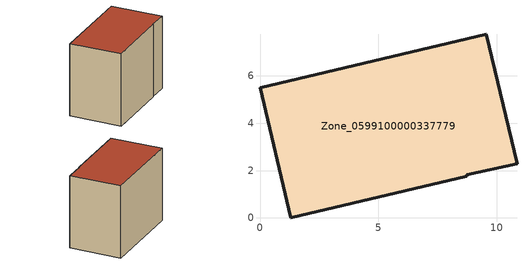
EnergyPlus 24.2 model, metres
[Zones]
Zone_0599100000337779
 floor ground (C_G): 10.85,2.29 8.72,1.82 8.73,1.76 1.3,0 0,5.5 9.55,7.77 z0
 wall outside (C_F): 10.85,2.29 9.55,7.77 0,5.5 1.3,0 8.73,1.76 8.72,1.82 10.85,2.29 z0:8.01
 roof outside (C_R): 8.72,1.82 10.85,2.29 9.55,7.77 0,5.5 1.3,0 8.73,1.76 z8.01
[BUILDING]
Pand.0599100000337779: North Axis=0; Terrain=City; Loads Convergence Tolerance Value=0.04; Temperature Convergence Tolerance Value=0.4; Solar Distribution=FullExterior; Maximum Number of Warmup Days=25; Minimum Number of Warmup Days=1
[Site:Location]
Rotterdam.The.Hague.AP_ZH_NLD Design_Conditions: Latitude=51.96; Longitude=4.45; Time Zone=1; Elevation=-4.5
[SITE:GROUNDTEMPERATURE:BUILDINGSURFACE]
18, 18, 18, 18, 18, 18, 18, 18, 18, 18, 18, 18
[MATERIAL] Thermal Absorptance=0.9; Solar Absorptance=0.7; Visible Absorptance=0.7
Name | Roughness | Thickness | Conductivity | Density | Specific Heat
G.TC.1975-1991 | MediumSmooth | 0.15 | 0.288461 | 540 | 1210
F.TC.1975-1991 | Rough | 0.3 | 0.230769 | 1920 | 840
R.TC.1975-1991 | MediumRough | 0.2 | 0.153846 | 1500 | 1000
[CONSTRUCTION]
C_G: G.TC.1975-1991
C_F: F.TC.1975-1991
C_R: R.TC.1975-1991
[ZONE]
Zone_0599100000337779: Type=1; Multiplier=1; Ceiling Height=Autocalculate; Volume=Autocalculate; Floor Area=autocalculate; Part of Total Floor Area=Yes
[ZONEINFILTRATION:DESIGNFLOWRATE]
Infil_Zone_0599100000337779: Zone or ZoneList or Space or SpaceList=Zone_0599100000337779; Schedule=AlwaysOn; Design Flow Rate Calculation Method=Flow/Area; Flow Rate per Floor Area=0.003; Constant Term Coefficient=1; Temperature Term Coefficient=0; Velocity Term Coefficient=0; Velocity Squared Term Coefficient=0
[HVACTEMPLATE:ZONE:IDEALLOADSAIRSYSTEM]
Zone_0599100000337779: Maximum Heating Supply Air Temperature=50; Minimum Cooling Supply Air Temperature=13; Maximum Heating Supply Air Humidity Ratio=0.0156; Minimum Cooling Supply Air Humidity Ratio=0.0077; Heating Limit=NoLimit; Cooling Limit=NoLimit; Dehumidification Control Type=ConstantSensibleHeatRatio; Cooling Sensible Heat Ratio=0.7; Dehumidification Setpoint=60; Humidification Control Type=None; Humidification Setpoint=30; Outdoor Air Method=None; Outdoor Air Flow Rate per Person=0.00944; Outdoor Air Flow Rate per Zone Floor Area=0; Outdoor Air Flow Rate per Zone=0; Demand Controlled Ventilation Type=None; Outdoor Air Economizer Type=NoEconomizer; Heat Recovery Type=None; Sensible Heat Recovery Effectiveness=0.7; Latent Heat Recovery Effectiveness=0.65
[ZONECONTROL:THERMOSTAT]
ThermostatControl_Zone_0599100000337779: Zone or ZoneList=Zone_0599100000337779; Control Type Schedule=DualSetpointControlType; Control 1=Thermostat_Zone_0599100000337779; Temperature Difference Between Cutout And Setpoint=0
[THERMOSTATSETPOINT:DUALSETPOINT]
Thermostat_Zone_0599100000337779: Heating Setpoint Temperature Schedule=HeatingSetpoint_Zone_0599100000337779; Cooling Setpoint Temperature Schedule=CoolingSetpoint_Zone_0599100000337779
[SCHEDULE:COMPACT]
HeatingSetpoint_Zone_0599100000337779: Through: 12/31, For: AllDays, Until: 24:00, 21
CoolingSetpoint_Zone_0599100000337779: Through: 12/31, For: AllDays, Until: 24:00, 24
DualSetpointControlType: Through: 12/31, For: AllDays, Until: 24:00, 4
AlwaysOn: Through: 12/31, For: AllDays, Until: 24:00, 1
